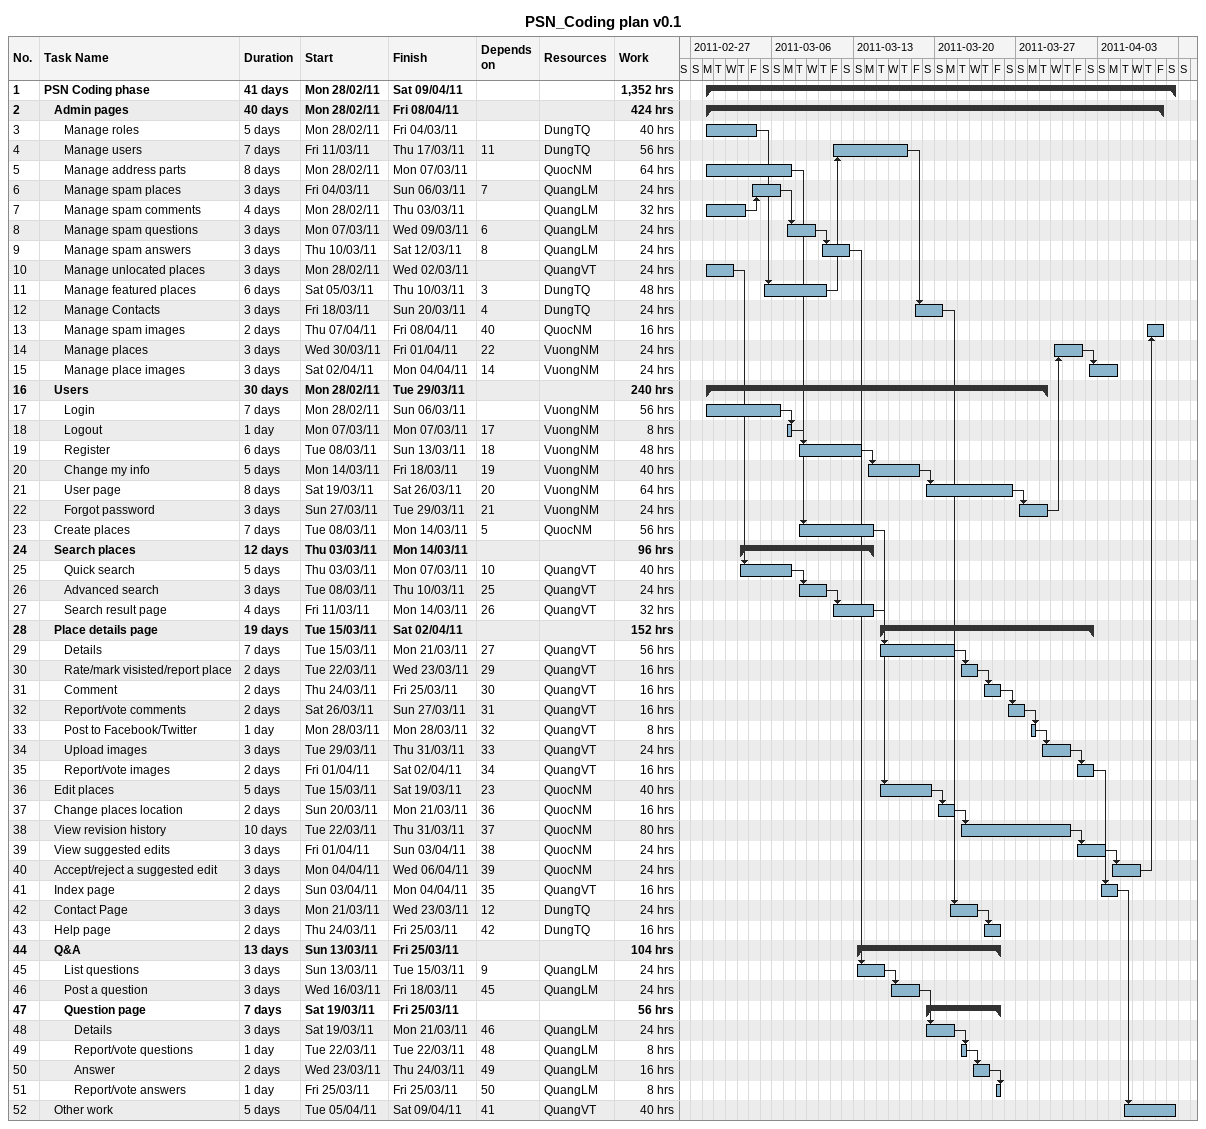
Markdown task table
PSN_Coding plan v0.1

| ID | Level | Task | Duration | Start | Finish | Predecessors | Resources | Work (h) |
|---|---|---|---|---|---|---|---|---|
| 1 | 1 | **PSN Coding phase** | 41d | 2011-02-28 | 2011-04-09 |  |  | 1352 |
| 2 | 2 | **Admin pages** | 40d | 2011-02-28 | 2011-04-08 |  |  | 424 |
| 3 | 3 | Manage roles | 5d | 2011-02-28 | 2011-03-04 |  | DungTQ | 40 |
| 4 | 3 | Manage users | 7d | 2011-03-11 | 2011-03-17 | 11 | DungTQ | 56 |
| 5 | 3 | Manage address parts | 8d | 2011-02-28 | 2011-03-07 |  | QuocNM | 64 |
| 6 | 3 | Manage spam places | 3d | 2011-03-04 | 2011-03-06 | 7 | QuangLM | 24 |
| 7 | 3 | Manage spam comments | 4d | 2011-02-28 | 2011-03-03 |  | QuangLM | 32 |
| 8 | 3 | Manage spam questions | 3d | 2011-03-07 | 2011-03-09 | 6 | QuangLM | 24 |
| 9 | 3 | Manage spam answers | 3d | 2011-03-10 | 2011-03-12 | 8 | QuangLM | 24 |
| 10 | 3 | Manage unlocated places | 3d | 2011-02-28 | 2011-03-02 |  | QuangVT | 24 |
| 11 | 3 | Manage featured places | 6d | 2011-03-05 | 2011-03-10 | 3 | DungTQ | 48 |
| 12 | 3 | Manage Contacts | 3d | 2011-03-18 | 2011-03-20 | 4 | DungTQ | 24 |
| 13 | 3 | Manage spam images | 2d | 2011-04-07 | 2011-04-08 | 40 | QuocNM | 16 |
| 14 | 3 | Manage places | 3d | 2011-03-30 | 2011-04-01 | 22 | VuongNM | 24 |
| 15 | 3 | Manage place images | 3d | 2011-04-02 | 2011-04-04 | 14 | VuongNM | 24 |
| 16 | 2 | **Users** | 30d | 2011-02-28 | 2011-03-29 |  |  | 240 |
| 17 | 3 | Login | 7d | 2011-02-28 | 2011-03-06 |  | VuongNM | 56 |
| 18 | 3 | Logout | 1d | 2011-03-07 | 2011-03-07 | 17 | VuongNM | 8 |
| 19 | 3 | Register | 6d | 2011-03-08 | 2011-03-13 | 18 | VuongNM | 48 |
| 20 | 3 | Change my info | 5d | 2011-03-14 | 2011-03-18 | 19 | VuongNM | 40 |
| 21 | 3 | User page | 8d | 2011-03-19 | 2011-03-26 | 20 | VuongNM | 64 |
| 22 | 3 | Forgot password | 3d | 2011-03-27 | 2011-03-29 | 21 | VuongNM | 24 |
| 23 | 2 | Create places | 7d | 2011-03-08 | 2011-03-14 | 5 | QuocNM | 56 |
| 24 | 2 | **Search places** | 12d | 2011-03-03 | 2011-03-14 |  |  | 96 |
| 25 | 3 | Quick search | 5d | 2011-03-03 | 2011-03-07 | 10 | QuangVT | 40 |
| 26 | 3 | Advanced search | 3d | 2011-03-08 | 2011-03-10 | 25 | QuangVT | 24 |
| 27 | 3 | Search result page | 4d | 2011-03-11 | 2011-03-14 | 26 | QuangVT | 32 |
| 28 | 2 | **Place details page** | 19d | 2011-03-15 | 2011-04-02 |  |  | 152 |
| 29 | 3 | Details | 7d | 2011-03-15 | 2011-03-21 | 27 | QuangVT | 56 |
| 30 | 3 | Rate/mark visisted/report place | 2d | 2011-03-22 | 2011-03-23 | 29 | QuangVT | 16 |
| 31 | 3 | Comment | 2d | 2011-03-24 | 2011-03-25 | 30 | QuangVT | 16 |
| 32 | 3 | Report/vote comments | 2d | 2011-03-26 | 2011-03-27 | 31 | QuangVT | 16 |
| 33 | 3 | Post to Facebook/Twitter | 1d | 2011-03-28 | 2011-03-28 | 32 | QuangVT | 8 |
| 34 | 3 | Upload images | 3d | 2011-03-29 | 2011-03-31 | 33 | QuangVT | 24 |
| 35 | 3 | Report/vote images | 2d | 2011-04-01 | 2011-04-02 | 34 | QuangVT | 16 |
| 36 | 2 | Edit places | 5d | 2011-03-15 | 2011-03-19 | 23 | QuocNM | 40 |
| 37 | 2 | Change places location | 2d | 2011-03-20 | 2011-03-21 | 36 | QuocNM | 16 |
| 38 | 2 | View revision history | 10d | 2011-03-22 | 2011-03-31 | 37 | QuocNM | 80 |
| 39 | 2 | View suggested edits | 3d | 2011-04-01 | 2011-04-03 | 38 | QuocNM | 24 |
| 40 | 2 | Accept/reject a suggested edit | 3d | 2011-04-04 | 2011-04-06 | 39 | QuocNM | 24 |
| 41 | 2 | Index page | 2d | 2011-04-03 | 2011-04-04 | 35 | QuangVT | 16 |
| 42 | 2 | Contact Page | 3d | 2011-03-21 | 2011-03-23 | 12 | DungTQ | 24 |
| 43 | 2 | Help page | 2d | 2011-03-24 | 2011-03-25 | 42 | DungTQ | 16 |
| 44 | 2 | **Q&A** | 13d | 2011-03-13 | 2011-03-25 |  |  | 104 |
| 45 | 3 | List questions | 3d | 2011-03-13 | 2011-03-15 | 9 | QuangLM | 24 |
| 46 | 3 | Post a question | 3d | 2011-03-16 | 2011-03-18 | 45 | QuangLM | 24 |
| 47 | 3 | **Question page** | 7d | 2011-03-19 | 2011-03-25 |  |  | 56 |
| 48 | 4 | Details | 3d | 2011-03-19 | 2011-03-21 | 46 | QuangLM | 24 |
| 49 | 4 | Report/vote questions | 1d | 2011-03-22 | 2011-03-22 | 48 | QuangLM | 8 |
| 50 | 4 | Answer | 2d | 2011-03-23 | 2011-03-24 | 49 | QuangLM | 16 |
| 51 | 4 | Report/vote answers | 1d | 2011-03-25 | 2011-03-25 | 50 | QuangLM | 8 |
| 52 | 2 | Other work | 5d | 2011-04-05 | 2011-04-09 | 41 | QuangVT | 40 |
